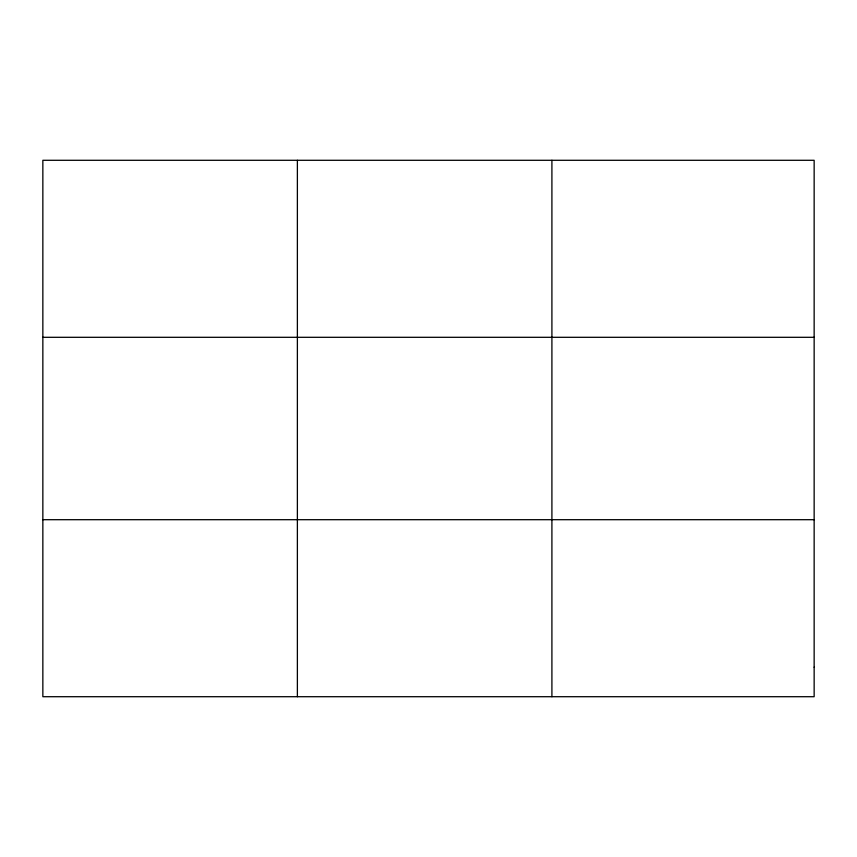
<?xml version="1.0" encoding="UTF-8"?>
<svg xmlns="http://www.w3.org/2000/svg" width="857" height="857" viewBox="0 0 857 857"><rect width="100%" height="100%" fill="white"/><g stroke="black" fill="none" stroke-linecap="round" stroke-linejoin="round"><path stroke-width="1.29" d="M297.379 696.709L297.379 160.291M551.908 696.709L551.908 160.291M42.85 337.304L814.15 337.304M42.85 519.696L814.15 519.696M814.15 667.207L814.15 696.709L42.85 696.709L42.85 160.291L814.15 160.291L814.15 667.207"/></g></svg>
